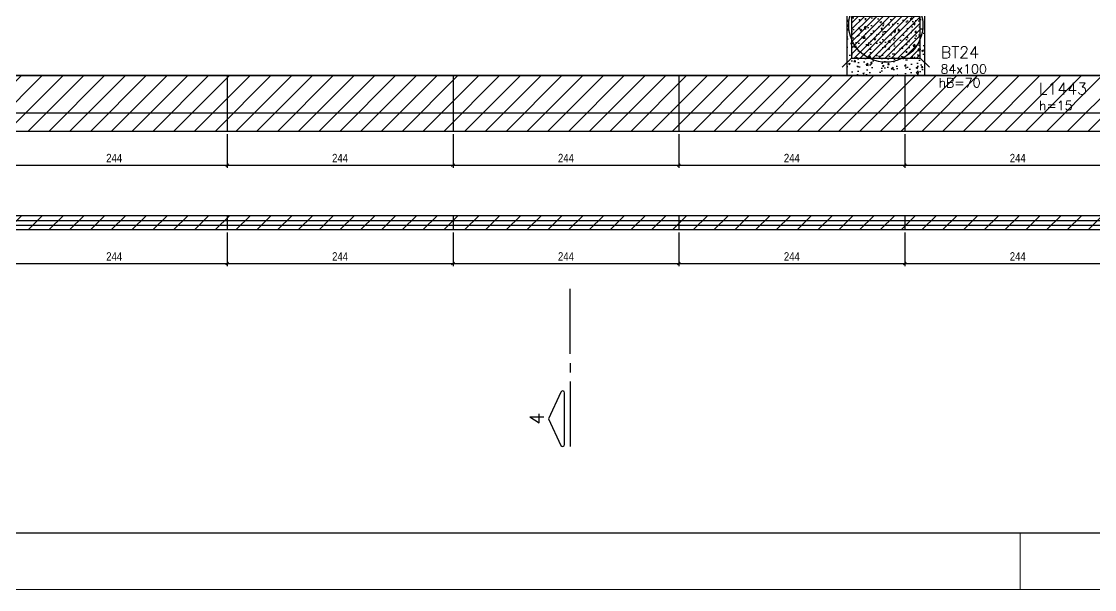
# Model space of a CAD drawing. Extents: x 1860 to 8661, y -614 to 3008.
# Drawn here: x 3071 to 4230, y -614 to 0 of the extents above; entities that cross this region are included whole.
import ezdxf
from ezdxf.enums import TextEntityAlignment as Align

# ---------------------------------------------------------------- set-up
doc = ezdxf.new("R2010")
doc.units = 0
for name, color, linetype in [('242', 12, 'Continuous'), ('COTA', 241, 'Continuous'), ('F-AUX-RED', 1, 'Continuous'), ('F-BLOCOS', 3, 'Continuous'), ('F-BLOCOS-DIM', 2, 'Continuous'), ('F-BLOCOS-NOME', 3, 'Continuous'), ('F-CORTE-INDICAÇÃO', 4, 'Continuous'), ('F-LAJES', 3, 'Continuous'), ('F-LAJES-DIM', 2, 'Continuous'), ('F-LAJES-NOME', 4, 'Continuous'), ('F-PILARES-HACH', 174, 'Continuous'), ('F-PILARES-M', 170, 'Continuous'), ('F-PILARES-N', 170, 'Continuous'), ('F-PILARES-NASCE', 4, 'Continuous'), ('F-VIGAS', 3, 'Continuous'), ('Painéis', 200, 'Continuous'), ('SARR_2.2x7', 40, 'Continuous')]:
    doc.layers.add(name, color=color, linetype=linetype)
doc.layers.add('FOLHA', color=255, linetype='Continuous', lineweight=5)
doc.layers.add('Hachura', color=251, linetype='Continuous', lineweight=9)
doc.styles.add('COTA TECNICA-50', font='techl___.ttf', dxfattribs={"height": 9})
doc.styles.add('MCP', font='romans.shx')
doc.styles.add('ROMANS', font='romans.shx')
doc.dimstyles.new('COTA PAINEL-50', dxfattribs={"dimtxt": 9, "dimasz": 3, "dimexe": 3, "dimexo": 3, "dimgap": 3, "dimtad": 1, "dimdec": 1, "dimzin": 12, "dimdsep": 46, "dimtxsty": 'COTA TECNICA-50', "dimblk1": 'OBLIQUE', "dimblk2": 'OBLIQUE', "dimsah": 1, "dimcen": 0.9, "dimclrd": 4, "dimclre": 4, "dimclrt": 240, "dimadec": 1, "dimazin": 3, "dimtfac": 1, "dimtdec": 1, "dimtmove": 0, "dimatfit": 3, "dimfxl": 1, "dimtolj": 1, "dimtzin": 12, "dimarcsym": 0})

# ---------------------------------------------------------------- blocks, each defined once
blk = doc.blocks.new('*U44')
at = {"layer": 'F-CORTE-INDICAÇÃO'}
for p, q in [((-100, 0), (-170, 0)), ((-80, 0), (-90, 0)), ((-70, 0), (0, 0))]:
    blk.add_line(p, q, dxfattribs=at)
blk.add_lwpolyline([(-112, 6, 0.802585), (-111.2, 9.8), (-140, 23.3), (-168.8, 9.8, 0.802585), (-168, 6)], format="xyb", close=True, dxfattribs=at)
at = {"layer": 'F-CORTE-INDICAÇÃO', "style": 'ROMANS'}
blk.add_attdef('CORTE', text='', height=15, dxfattribs=at).set_placement((-140, 35.8), align=Align.MIDDLE_CENTER)
at = {"layer": 'F-CORTE-INDICAÇÃO', "color": 2, "style": 'ROMANS'}
blk.add_attdef('FOLHA', text='', height=12, dxfattribs=at).set_placement((-140, -10), align=Align.MIDDLE_CENTER)
blk = doc.blocks.new('_Oblique')
at = {"color": 0, "linetype": 'ByBlock', "lineweight": -2}
blk.add_line((-0.5, -0.5), (0.5, 0.5), dxfattribs=at)
blk = doc.blocks.new('*D302')
at = {"layer": 'COTA', "color": 4, "lineweight": -2, "transparency": 16777216}
for p, q in [((3049.5, -121.9), (3049.5, -158.4)), ((3293.5, -121.9), (3293.5, -158.4)), ((3049.5, -155.4), (3293.5, -155.4))]:
    blk.add_line(p, q, dxfattribs=at)
at = {"layer": 'Defpoints', "color": 0, "transparency": 16777216}
for p in [(3049.5, -118.9), (3293.5, -118.9), (3293.5, -155.4)]:
    blk.add_point(p, dxfattribs=at)
at = {"layer": 'COTA', "color": 4, "lineweight": -2, "transparency": 16777216, "xscale": 3, "yscale": 3, "zscale": 3, "rotation": 180}
blk.add_blockref('_Oblique', (3049.5, -155.4), dxfattribs=at)
at = {"layer": 'COTA', "color": 4, "lineweight": -2, "transparency": 16777216, "xscale": 3, "yscale": 3, "zscale": 3}
blk.add_blockref('_Oblique', (3293.5, -155.4), dxfattribs=at)
at = {"layer": 'COTA', "color": 240, "transparency": 16777216, "insert": (3171.5, -147.8), "char_height": 9, "attachment_point": 5, "style": 'COTA TECNICA-50'}
blk.add_mtext('\\A1;244', dxfattribs=at)
blk = doc.blocks.new('*D303')
at = {"layer": 'COTA', "color": 4, "lineweight": -2, "transparency": 16777216}
for p, q in [((3293.5, -121.9), (3293.5, -158.4)), ((3537.5, -121.9), (3537.5, -158.4)), ((3293.5, -155.4), (3537.5, -155.4))]:
    blk.add_line(p, q, dxfattribs=at)
at = {"layer": 'Defpoints', "color": 0, "transparency": 16777216}
for p in [(3293.5, -118.9), (3537.5, -118.9), (3537.5, -155.4)]:
    blk.add_point(p, dxfattribs=at)
at = {"layer": 'COTA', "color": 4, "lineweight": -2, "transparency": 16777216, "xscale": 3, "yscale": 3, "zscale": 3, "rotation": 180}
blk.add_blockref('_Oblique', (3293.5, -155.4), dxfattribs=at)
at = {"layer": 'COTA', "color": 4, "lineweight": -2, "transparency": 16777216, "xscale": 3, "yscale": 3, "zscale": 3}
blk.add_blockref('_Oblique', (3537.5, -155.4), dxfattribs=at)
at = {"layer": 'COTA', "color": 240, "transparency": 16777216, "insert": (3415.5, -147.8), "char_height": 9, "attachment_point": 5, "style": 'COTA TECNICA-50'}
blk.add_mtext('\\A1;244', dxfattribs=at)
blk = doc.blocks.new('*D304')
at = {"layer": 'COTA', "color": 4, "lineweight": -2, "transparency": 16777216}
for p, q in [((3537.5, -121.9), (3537.5, -158.4)), ((3781.5, -121.9), (3781.5, -158.4)), ((3537.5, -155.4), (3781.5, -155.4))]:
    blk.add_line(p, q, dxfattribs=at)
at = {"layer": 'Defpoints', "color": 0, "transparency": 16777216}
for p in [(3537.5, -118.9), (3781.5, -118.9), (3781.5, -155.4)]:
    blk.add_point(p, dxfattribs=at)
at = {"layer": 'COTA', "color": 4, "lineweight": -2, "transparency": 16777216, "xscale": 3, "yscale": 3, "zscale": 3, "rotation": 180}
blk.add_blockref('_Oblique', (3537.5, -155.4), dxfattribs=at)
at = {"layer": 'COTA', "color": 4, "lineweight": -2, "transparency": 16777216, "xscale": 3, "yscale": 3, "zscale": 3}
blk.add_blockref('_Oblique', (3781.5, -155.4), dxfattribs=at)
at = {"layer": 'COTA', "color": 240, "transparency": 16777216, "insert": (3659.5, -147.8), "char_height": 9, "attachment_point": 5, "style": 'COTA TECNICA-50'}
blk.add_mtext('\\A1;244', dxfattribs=at)
blk = doc.blocks.new('*D305')
at = {"layer": 'COTA', "color": 4, "lineweight": -2, "transparency": 16777216}
for p, q in [((3781.5, -121.9), (3781.5, -158.4)), ((4025.5, -121.9), (4025.5, -158.4)), ((3781.5, -155.4), (4025.5, -155.4))]:
    blk.add_line(p, q, dxfattribs=at)
at = {"layer": 'Defpoints', "color": 0, "transparency": 16777216}
for p in [(3781.5, -118.9), (4025.5, -118.9), (4025.5, -155.4)]:
    blk.add_point(p, dxfattribs=at)
at = {"layer": 'COTA', "color": 4, "lineweight": -2, "transparency": 16777216, "xscale": 3, "yscale": 3, "zscale": 3, "rotation": 180}
blk.add_blockref('_Oblique', (3781.5, -155.4), dxfattribs=at)
at = {"layer": 'COTA', "color": 4, "lineweight": -2, "transparency": 16777216, "xscale": 3, "yscale": 3, "zscale": 3}
blk.add_blockref('_Oblique', (4025.5, -155.4), dxfattribs=at)
at = {"layer": 'COTA', "color": 240, "transparency": 16777216, "insert": (3903.5, -147.8), "char_height": 9, "attachment_point": 5, "style": 'COTA TECNICA-50'}
blk.add_mtext('\\A1;244', dxfattribs=at)
blk = doc.blocks.new('*D306')
at = {"layer": 'COTA', "color": 4, "lineweight": -2, "transparency": 16777216}
for p, q in [((4025.5, -121.9), (4025.5, -158.4)), ((4269.5, -121.9), (4269.5, -158.4)), ((4025.5, -155.4), (4269.5, -155.4))]:
    blk.add_line(p, q, dxfattribs=at)
at = {"layer": 'Defpoints', "color": 0, "transparency": 16777216}
for p in [(4025.5, -118.9), (4269.5, -118.9), (4269.5, -155.4)]:
    blk.add_point(p, dxfattribs=at)
at = {"layer": 'COTA', "color": 4, "lineweight": -2, "transparency": 16777216, "xscale": 3, "yscale": 3, "zscale": 3, "rotation": 180}
blk.add_blockref('_Oblique', (4025.5, -155.4), dxfattribs=at)
at = {"layer": 'COTA', "color": 4, "lineweight": -2, "transparency": 16777216, "xscale": 3, "yscale": 3, "zscale": 3}
blk.add_blockref('_Oblique', (4269.5, -155.4), dxfattribs=at)
at = {"layer": 'COTA', "color": 240, "transparency": 16777216, "insert": (4147.5, -147.8), "char_height": 9, "attachment_point": 5, "style": 'COTA TECNICA-50'}
blk.add_mtext('\\A1;244', dxfattribs=at)
blk = doc.blocks.new('*D408')
at = {"layer": 'COTA', "color": 4, "lineweight": -2, "transparency": 16777216}
for p, q in [((3049.5, -228.1), (3049.5, -264.6)), ((3293.5, -228.1), (3293.5, -264.6)), ((3049.5, -261.6), (3293.5, -261.6))]:
    blk.add_line(p, q, dxfattribs=at)
at = {"layer": 'Defpoints', "color": 0, "transparency": 16777216}
for p in [(3049.5, -225.1), (3293.5, -225.1), (3293.5, -261.6)]:
    blk.add_point(p, dxfattribs=at)
at = {"layer": 'COTA', "color": 4, "lineweight": -2, "transparency": 16777216, "xscale": 3, "yscale": 3, "zscale": 3, "rotation": 180}
blk.add_blockref('_Oblique', (3049.5, -261.6), dxfattribs=at)
at = {"layer": 'COTA', "color": 4, "lineweight": -2, "transparency": 16777216, "xscale": 3, "yscale": 3, "zscale": 3}
blk.add_blockref('_Oblique', (3293.5, -261.6), dxfattribs=at)
at = {"layer": 'COTA', "color": 240, "transparency": 16777216, "insert": (3171.5, -254), "char_height": 9, "attachment_point": 5, "style": 'COTA TECNICA-50'}
blk.add_mtext('\\A1;244', dxfattribs=at)
blk = doc.blocks.new('*D409')
at = {"layer": 'COTA', "color": 4, "lineweight": -2, "transparency": 16777216}
for p, q in [((3293.5, -228.1), (3293.5, -264.6)), ((3537.5, -228.1), (3537.5, -264.6)), ((3293.5, -261.6), (3537.5, -261.6))]:
    blk.add_line(p, q, dxfattribs=at)
at = {"layer": 'Defpoints', "color": 0, "transparency": 16777216}
for p in [(3293.5, -225.1), (3537.5, -225.1), (3537.5, -261.6)]:
    blk.add_point(p, dxfattribs=at)
at = {"layer": 'COTA', "color": 4, "lineweight": -2, "transparency": 16777216, "xscale": 3, "yscale": 3, "zscale": 3, "rotation": 180}
blk.add_blockref('_Oblique', (3293.5, -261.6), dxfattribs=at)
at = {"layer": 'COTA', "color": 4, "lineweight": -2, "transparency": 16777216, "xscale": 3, "yscale": 3, "zscale": 3}
blk.add_blockref('_Oblique', (3537.5, -261.6), dxfattribs=at)
at = {"layer": 'COTA', "color": 240, "transparency": 16777216, "insert": (3415.5, -254), "char_height": 9, "attachment_point": 5, "style": 'COTA TECNICA-50'}
blk.add_mtext('\\A1;244', dxfattribs=at)
blk = doc.blocks.new('*D410')
at = {"layer": 'COTA', "color": 4, "lineweight": -2, "transparency": 16777216}
for p, q in [((3537.5, -228.1), (3537.5, -264.6)), ((3781.5, -228.1), (3781.5, -264.6)), ((3537.5, -261.6), (3781.5, -261.6))]:
    blk.add_line(p, q, dxfattribs=at)
at = {"layer": 'Defpoints', "color": 0, "transparency": 16777216}
for p in [(3537.5, -225.1), (3781.5, -225.1), (3781.5, -261.6)]:
    blk.add_point(p, dxfattribs=at)
at = {"layer": 'COTA', "color": 4, "lineweight": -2, "transparency": 16777216, "xscale": 3, "yscale": 3, "zscale": 3, "rotation": 180}
blk.add_blockref('_Oblique', (3537.5, -261.6), dxfattribs=at)
at = {"layer": 'COTA', "color": 4, "lineweight": -2, "transparency": 16777216, "xscale": 3, "yscale": 3, "zscale": 3}
blk.add_blockref('_Oblique', (3781.5, -261.6), dxfattribs=at)
at = {"layer": 'COTA', "color": 240, "transparency": 16777216, "insert": (3659.5, -254), "char_height": 9, "attachment_point": 5, "style": 'COTA TECNICA-50'}
blk.add_mtext('\\A1;244', dxfattribs=at)
blk = doc.blocks.new('*D411')
at = {"layer": 'COTA', "color": 4, "lineweight": -2, "transparency": 16777216}
for p, q in [((3781.5, -228.1), (3781.5, -264.6)), ((4025.5, -228.1), (4025.5, -264.6)), ((3781.5, -261.6), (4025.5, -261.6))]:
    blk.add_line(p, q, dxfattribs=at)
at = {"layer": 'Defpoints', "color": 0, "transparency": 16777216}
for p in [(3781.5, -225.1), (4025.5, -225.1), (4025.5, -261.6)]:
    blk.add_point(p, dxfattribs=at)
at = {"layer": 'COTA', "color": 4, "lineweight": -2, "transparency": 16777216, "xscale": 3, "yscale": 3, "zscale": 3, "rotation": 180}
blk.add_blockref('_Oblique', (3781.5, -261.6), dxfattribs=at)
at = {"layer": 'COTA', "color": 4, "lineweight": -2, "transparency": 16777216, "xscale": 3, "yscale": 3, "zscale": 3}
blk.add_blockref('_Oblique', (4025.5, -261.6), dxfattribs=at)
at = {"layer": 'COTA', "color": 240, "transparency": 16777216, "insert": (3903.5, -254), "char_height": 9, "attachment_point": 5, "style": 'COTA TECNICA-50'}
blk.add_mtext('\\A1;244', dxfattribs=at)
blk = doc.blocks.new('*D412')
at = {"layer": 'COTA', "color": 4, "lineweight": -2, "transparency": 16777216}
for p, q in [((4025.5, -228.1), (4025.5, -264.6)), ((4269.5, -228.1), (4269.5, -264.6)), ((4025.5, -261.6), (4269.5, -261.6))]:
    blk.add_line(p, q, dxfattribs=at)
at = {"layer": 'Defpoints', "color": 0, "transparency": 16777216}
for p in [(4025.5, -225.1), (4269.5, -225.1), (4269.5, -261.6)]:
    blk.add_point(p, dxfattribs=at)
at = {"layer": 'COTA', "color": 4, "lineweight": -2, "transparency": 16777216, "xscale": 3, "yscale": 3, "zscale": 3, "rotation": 180}
blk.add_blockref('_Oblique', (4025.5, -261.6), dxfattribs=at)
at = {"layer": 'COTA', "color": 4, "lineweight": -2, "transparency": 16777216, "xscale": 3, "yscale": 3, "zscale": 3}
blk.add_blockref('_Oblique', (4269.5, -261.6), dxfattribs=at)
at = {"layer": 'COTA', "color": 240, "transparency": 16777216, "insert": (4147.5, -254), "char_height": 9, "attachment_point": 5, "style": 'COTA TECNICA-50'}
blk.add_mtext('\\A1;244', dxfattribs=at)

msp = doc.modelspace()

# ---------------------------------------------------------------- hatches: boundary and pattern name
at = {"layer": 'F-AUX-RED'}
h = msp.add_hatch(dxfattribs=at)
h.set_pattern_fill('AR-CONC', color=256, scale=0.1)
h.set_pattern_definition([(50, (4214.506, 480.138), (18.21847, -1.5939), [1.905, -20.955]), (355, (4214.506, 480.138), (-3.52434, 19.1057), [1.524, -16.76406]), (100.4514, (4216.024, 480.006), (14.6941, 17.5118), [1.619, -17.809]), (46.184, (4214.506, 485.218), (27.1079, -4.2042), [2.8575, -31.4325]), (96.6356, (4216.765, 484.868), (23.7404, 24.7426), [2.4285, -26.7136]), (351.184, (4214.506, 485.218), (23.7404, 24.7426), [2.286, -25.146]), (21, (4217.046, 483.948), (15.16144, -10.22652), [1.905, -20.955]), (326, (4217.046, 483.948), (6.1802, 18.4188), [1.524, -16.764]), (71.4514, (4218.31, 483.096), (21.34164, 8.1923), [1.619, -17.809]), (37.5, (4214.506, 480.1385), (0.30886, 8.455504), [0, -16.5608, 0, -17.018, 0, -16.8275]), (7.5, (4214.506, 480.138), (6.68197, 10.01806), [0, -9.7028, 0, -16.1798, 0, -6.4135]), (327.5, (4208.842, 480.1385), (13.55906, -0.572874), [0, -6.35, 0, -19.812, 0, -26.289]), (317.5, (4206.302, 480.138), (14.81292, 2.54265), [0, -8.255, 0, -13.1572, 0, -18.669])])
h.paths.add_polyline_path([(4047.01, 41.14), (3963.01, 41.14), (3963.01, -58.86), (4005.01, -58.86), (4047.01, -58.86)])
at = {"layer": 'F-PILARES-HACH', "linetype": 'Continuous'}
h = msp.add_hatch(dxfattribs=at)
h.set_pattern_fill('ANSI31', color=256, scale=1.5, style=0)
h.set_pattern_definition([(45, (4214.506, 480.1385), (-3.367596, 3.367596), [])])
h.paths.add_polyline_path([(3968.01, -39.86), (4042.01, -39.86), (4042.01, 5.14), (3968.01, 5.14)], flags=16)
at = {"layer": 'Hachura', "linetype": 'ByBlock'}
h = msp.add_hatch(dxfattribs=at)
h.set_pattern_fill('ANSI31', color=256, scale=5)
h.set_pattern_definition([(45, (0, 731.25), (-11.22532, 11.22532), [])])
h.paths.add_polyline_path([(3049.51, -118.86), (3049.51, -58.86), (2805.51, -58.86), (2805.51, -118.86)])
h.paths.add_polyline_path([(3049.51, -58.86), (3049.51, -118.86), (3293.51, -118.86), (3293.51, -58.86)])
h.paths.add_polyline_path([(3293.51, -58.86), (3293.51, -118.86), (3537.51, -118.86), (3537.51, -58.86)])
h.paths.add_polyline_path([(3537.51, -58.86), (3537.51, -118.86), (3781.51, -118.86), (3781.51, -58.86)])
h.paths.add_polyline_path([(3781.51, -58.86), (3781.51, -118.86), (4025.51, -118.86), (4025.51, -58.86)])
h.paths.add_polyline_path([(4025.51, -58.86), (4025.51, -118.86), (4269.51, -118.86), (4269.51, -58.86)])
h.paths.add_polyline_path([(4269.51, -58.86), (4269.51, -118.86), (4513.51, -118.86), (4513.51, -58.86)])
h.paths.add_polyline_path([(4513.51, -58.86), (4513.51, -118.86), (4757.51, -118.86), (4757.51, -58.86)])
h.paths.add_polyline_path([(4757.51, -58.86), (4757.51, -118.86), (5001.51, -118.86), (5001.51, -58.86)])
h.paths.add_polyline_path([(5175.01, -118.86), (5175.01, -58.86), (5001.51, -58.86), (5001.51, -118.86)])
h = msp.add_hatch(dxfattribs=at)
h.set_pattern_fill('ANSI31', color=256, scale=5)
h.set_pattern_definition([(45, (0, 580.03), (-11.22532, 11.22532), [])])
h.paths.add_polyline_path([(3049.51, -225.08), (3049.51, -210.08), (2805.51, -210.08), (2805.51, -225.08)])
h.paths.add_polyline_path([(3293.51, -225.08), (3293.51, -210.08), (3049.51, -210.08), (3049.51, -225.08)])
h.paths.add_polyline_path([(3293.51, -210.08), (3293.51, -225.08), (3537.51, -225.08), (3537.51, -210.08)])
h.paths.add_polyline_path([(3781.51, -225.08), (3781.51, -210.08), (3537.51, -210.08), (3537.51, -225.08)])
h.paths.add_polyline_path([(3781.51, -210.08), (3781.51, -225.08), (4025.51, -225.08), (4025.51, -210.08)])
h.paths.add_polyline_path([(4025.51, -210.08), (4025.51, -225.08), (4269.51, -225.08), (4269.51, -210.08)])
h.paths.add_polyline_path([(4513.51, -225.08), (4513.51, -210.08), (4269.51, -210.08), (4269.51, -225.08)])
h.paths.add_polyline_path([(4757.51, -225.08), (4757.51, -210.08), (4513.51, -210.08), (4513.51, -225.08)])
h.paths.add_polyline_path([(4757.51, -210.08), (4757.51, -225.08), (5001.51, -225.08), (5001.51, -210.08)])
h.paths.add_polyline_path([(5110.01, -225.08), (5110.01, -210.08), (5001.51, -210.08), (5001.51, -225.08)])

# ---------------------------------------------------------------- linework, layer by layer
at = {"color": 30}
msp.add_line((8600.49, -552.63), (2012.11, -552.63), dxfattribs=at)
at = {"layer": '242', "linetype": 'Continuous'}
for p, q in [((4005.01, -4.36), (4005.01, -4.36)), ((4005.01, -17.36), (4005.01, -17.36))]:
    msp.add_line(p, q, dxfattribs=at)
at = {"layer": 'F-BLOCOS', "linetype": 'Continuous'}
for points in [[(4005.01, -58.86), (4047.01, -58.86), (4047.01, 41.14), (3963.01, 41.14)], [(3966.01, 41.14), (3963.01, 41.14), (3963.01, -58.86), (4005.01, -58.86)]]:
    msp.add_lwpolyline(points, dxfattribs=at)
at = {"layer": 'F-LAJES', "linetype": 'Continuous'}
msp.add_line((2825.51, -98.86), (5108.01, -98.86), dxfattribs=at)
at = {"layer": 'F-PILARES-M', "linetype": 'Continuous'}
msp.add_circle((4005.01, -4.36), 40, dxfattribs=at)
at = {"layer": 'F-PILARES-N', "linetype": 'Continuous'}
msp.add_lwpolyline([(3968.01, -39.86), (4042.01, -39.86), (4042.01, 5.14), (3968.01, 5.14), (3968.01, -39.86)], dxfattribs=at)
at = {"layer": 'F-PILARES-NASCE', "linetype": 'Continuous'}
for p, q in [((3968.01, -39.86), (3958.01, -49.86)), ((4042.01, -39.86), (4052.01, -49.86))]:
    msp.add_line(p, q, dxfattribs=at)
at = {"layer": 'F-VIGAS'}
for points in [[(2955.01, -58.86), (3139.51, -58.86)], [(3139.51, -58.86), (3975.51, -58.86)], [(3975.51, -58.86), (4402.01, -58.86)]]:
    msp.add_lwpolyline(points, dxfattribs=at)
at = {"layer": 'FOLHA'}
for p, q in [((4150.13, -552.63), (4150.13, -613.6)), ((8661.45, -613.6), (1859.7, -613.6))]:
    msp.add_line(p, q, dxfattribs=at)
at = {"layer": 'Painéis'}
for p, q in [((3293.51, -58.86), (3293.51, -118.86)), ((3537.51, -58.86), (3537.51, -118.86)), ((3781.51, -58.86), (3781.51, -118.86)), ((4025.51, -58.86), (4025.51, -118.86)), ((3293.51, -210.08), (3293.51, -225.08)), ((3537.51, -210.08), (3537.51, -225.08)), ((3781.51, -210.08), (3781.51, -225.08)), ((4025.51, -210.08), (4025.51, -225.08))]:
    msp.add_line(p, q, dxfattribs=at)
for points in [[(2805.51, -118.86), (5175.01, -118.86), (5175.01, -58.86), (2805.51, -58.86)], [(2805.51, -225.08), (5110.01, -225.08), (5110.01, -210.08), (2805.51, -210.08)]]:
    msp.add_lwpolyline(points, close=True, dxfattribs=at)
at = {"layer": 'SARR_2.2x7'}
for p, q in [((3049.51, -215.08), (3293.51, -215.08)), ((3049.51, -220.08), (3293.51, -220.08)), ((3293.51, -215.08), (3537.51, -215.08)), ((3293.51, -220.08), (3537.51, -220.08)), ((3537.51, -215.08), (3781.51, -215.08)), ((3537.51, -220.08), (3781.51, -220.08)), ((3781.51, -215.08), (4025.51, -215.08)), ((3781.51, -220.08), (4025.51, -220.08)), ((4025.51, -215.08), (4269.51, -215.08)), ((4025.51, -220.08), (4269.51, -220.08))]:
    msp.add_line(p, q, dxfattribs=at)

# ---------------------------------------------------------------- block references
at = {"layer": 'F-CORTE-INDICAÇÃO', "linetype": 'Continuous'}
ref = msp.add_blockref('*U44', (3663.87, -289.16), dxfattribs=dict(at, rotation=90))
ref.add_attrib('CORTE', '4', dxfattribs={"height": 15, "rotation": 90, "style": 'ROMANS'}).set_placement((3628.11, -429.16), align=Align.MIDDLE_CENTER)

# ---------------------------------------------------------------- texts
at = {"layer": 'F-BLOCOS-DIM', "linetype": 'Continuous', "style": 'MCP'}
msp.add_text('84x100', height=10, dxfattribs=at).set_placement((4064.05, -46.69), align=Align.TOP_LEFT)
msp.add_text(' hB=70', height=10, dxfattribs=at).set_placement((4055.06, -71.5))
at = {"layer": 'F-BLOCOS-NOME', "linetype": 'Continuous', "style": 'MCP'}
msp.add_text('BT24', height=12.5, dxfattribs=at).set_placement((4064.4, -39.99))
at = {"layer": 'F-LAJES-DIM', "linetype": 'Continuous', "style": 'MCP'}
msp.add_text('h=15', height=10, dxfattribs=at).set_placement((4170.38, -96.14))
at = {"layer": 'F-LAJES-NOME', "linetype": 'Continuous', "style": 'MCP'}
msp.add_text('L1443', height=12.5, dxfattribs=at).set_placement((4170.38, -79.14))

# ---------------------------------------------------------------- dimensions: what is measured, and where the dimension line sits
at = {"layer": 'COTA'}
for base, p1, p2, picture, middle in [((3293.51, -155.38), (3049.51, -118.86), (3293.51, -118.86), '*D302', (3171.51, -147.81)), ((3537.51, -155.38), (3293.51, -118.86), (3537.51, -118.86), '*D303', (3415.51, -147.81)), ((3781.51, -155.38), (3537.51, -118.86), (3781.51, -118.86), '*D304', (3659.51, -147.81)), ((4025.51, -155.38), (3781.51, -118.86), (4025.51, -118.86), '*D305', (3903.51, -147.81)), ((4269.51, -155.38), (4025.51, -118.86), (4269.51, -118.86), '*D306', (4147.51, -147.81)), ((3293.51, -261.6), (3049.51, -225.08), (3293.51, -225.08), '*D408', (3171.51, -254.04)), ((3537.51, -261.6), (3293.51, -225.08), (3537.51, -225.08), '*D409', (3415.51, -254.04)), ((3781.51, -261.6), (3537.51, -225.08), (3781.51, -225.08), '*D410', (3659.51, -254.04)), ((4025.51, -261.6), (3781.51, -225.08), (4025.51, -225.08), '*D411', (3903.51, -254.04)), ((4269.51, -261.6), (4025.51, -225.08), (4269.51, -225.08), '*D412', (4147.51, -254.04))]:
    dim = msp.add_linear_dim(base=base, p1=p1, p2=p2, dimstyle='COTA PAINEL-50', override={"dimtmove": 1}, dxfattribs=at)
    dim.commit()
    dim.dimension.update_dxf_attribs({"geometry": picture, "text_midpoint": middle})

doc.saveas('drawing.dxf')
